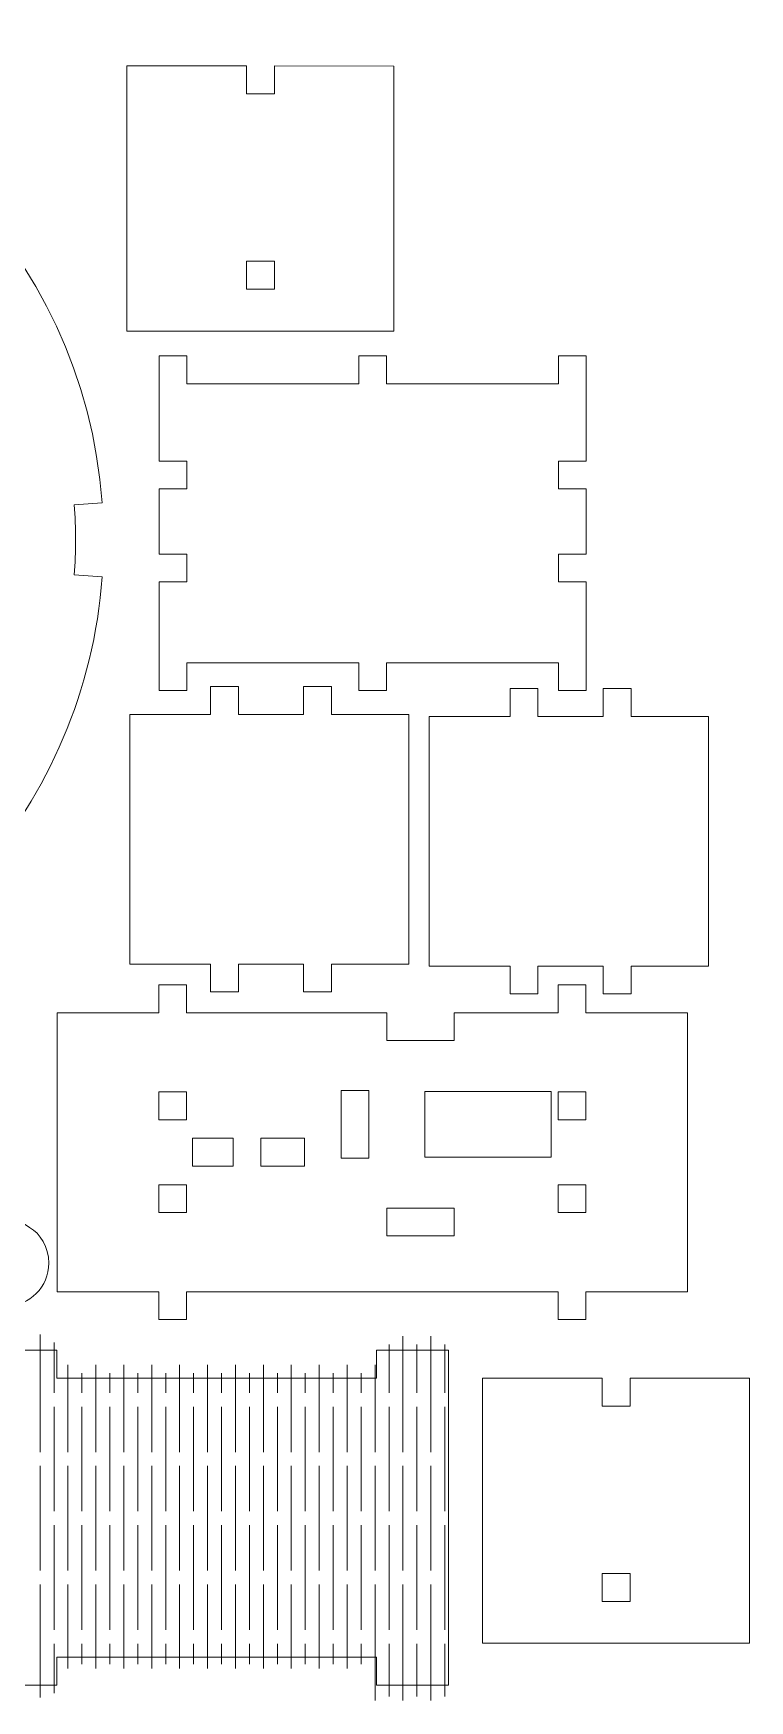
# Model space of a CAD drawing. Header units: centimetres. Extents: x -36.3 to 21.9, y -24.7 to 11.2.
# Drawn here: x 6.5 to 21.89, y -24.66 to 11.2 of the extents above; entities that cross this region are included whole.
import ezdxf

# ---------------------------------------------------------------- set-up
doc = ezdxf.new("R2010")
doc.units = ezdxf.units.CM
doc.header["$MEASUREMENT"] = 0
doc.layers.add('layer 1', color=7, linetype='Continuous')

msp = doc.modelspace()

# ---------------------------------------------------------------- linework, layer by layer
at = {"layer": 'layer 1', "color": 250, "lineweight": 9}
for points, knots in [([(4.84765, -6.49413), (4.84765, -6.49413), (5.29881, -6.88967), (5.29881, -6.88967), (5.29881, -6.88967), (6.8208, -5.15365), (7.80138, -2.93104), (7.97682, -0.48561), (7.97682, -0.48561), (7.97682, -0.48561), (7.37835, -0.44266), (7.37835, -0.44266), (7.37835, -0.44266), (7.39612, -0.19498), (7.40518, 0.05513), (7.40518, 0.30734), (7.40518, 0.30734), (7.40518, 0.55955), (7.39612, 0.80966), (7.37835, 1.05734), (7.37835, 1.05734), (7.37835, 1.05734), (7.97682, 1.10027), (7.97682, 1.10027), (7.97682, 1.10027), (7.5894, 6.5003), (3.27613, 10.81356), (-2.1239, 11.201), (-2.1239, 11.201), (-2.1239, 11.201), (-2.16684, 10.60253), (-2.16684, 10.60253), (-2.16684, 10.60253), (-2.41452, 10.6203), (-2.66463, 10.62936), (-2.91684, 10.62936), (-2.91684, 10.62936), (-3.16905, 10.62936), (-3.41916, 10.6203), (-3.66684, 10.60253), (-3.66684, 10.60253), (-3.66684, 10.60253), (-3.70979, 11.201), (-3.70979, 11.201), (-3.70979, 11.201), (-9.10981, 10.81358), (-13.42309, 6.5003), (-13.81051, 1.10027), (-13.81051, 1.10027), (-13.81051, 1.10027), (-13.21205, 1.05734), (-13.21205, 1.05734), (-13.21205, 1.05734), (-13.22981, 0.80966), (-13.23887, 0.55955), (-13.23887, 0.30734), (-13.23887, 0.30734), (-13.23887, 0.05513), (-13.22981, -0.19498), (-13.21205, -0.44266), (-13.21205, -0.44266), (-13.21205, -0.44266), (-13.81051, -0.48561), (-13.81051, -0.48561), (-13.81051, -0.48561), (-13.63505, -2.93104), (-12.65449, -5.15364), (-11.1325, -6.88967), (-11.1325, -6.88967), (-11.1325, -6.88967), (-10.68134, -6.49411), (-10.68134, -6.49411), (-10.68134, -6.49411), (-10.3513, -6.87057), (-9.99433, -7.22283), (-9.61342, -7.54787), (-9.61342, -7.54787), (-9.61342, -7.54787), (-10.00289, -8.00429), (-10.00289, -8.00429), (-10.00289, -8.00429), (-10.75106, -7.98759), (-11.25769, -8.30559), (-11.47985, -8.74571), (-11.47985, -8.74571), (-11.65948, -9.10152), (-11.79497, -9.71855), (-11.36783, -10.27817), (-11.36783, -10.27817), (-11.188, -10.47089), (-10.95863, -10.48698), (-10.82602, -10.42124), (-10.82602, -10.42124), (-10.71526, -10.36632), (-10.50659, -10.20395), (-10.61381, -9.97256), (-10.61381, -9.97256), (-10.76114, -9.70887), (-10.801, -9.51248), (-10.70306, -9.40244), (-10.70306, -9.40244), (-10.61672, -9.3054), (-10.40735, -9.20801), (-10.10185, -9.32565), (-10.10185, -9.32565), (-9.15419, -9.68651), (-9.37927, -10.95806), (-9.58633, -11.66705), (-9.58633, -11.66705), (-9.89857, -12.7361), (-10.98227, -13.64643), (-12.25262, -14.4851), (-12.25262, -14.4851), (-12.4756, -14.60394), (-12.66568, -14.90487), (-12.66568, -15.25017), (-12.66568, -15.25017), (-12.66568, -15.75869), (-12.25345, -16.17092), (-11.74493, -16.17092), (-11.74493, -16.17092), (-11.29957, -16.17092), (-10.92805, -15.85472), (-10.84265, -15.43457), (-10.84265, -15.43457), (-10.81412, -15.84596), (-10.46788, -16.17092), (-10.04497, -16.17092), (-10.04497, -16.17092), (-9.60338, -16.17092), (-9.24539, -15.8166), (-9.24539, -15.37953), (-9.24539, -15.37953), (-9.24539, -15.8166), (-8.89108, -16.17092), (-8.45401, -16.17092), (-8.45401, -16.17092), (-8.01694, -16.17092), (-7.66262, -15.8166), (-7.66262, -15.37953), (-7.66262, -15.37953), (-7.66262, -15.8166), (-7.30832, -16.17092), (-6.87125, -16.17092), (-6.87125, -16.17092), (-6.44925, -16.17092), (-6.10437, -15.84062), (-6.08111, -15.42444), (-6.08111, -15.42444), (-6.05784, -15.8406), (-5.71298, -16.17092), (-5.29098, -16.17092), (-5.29098, -16.17092), (-4.85391, -16.17092), (-4.4996, -15.8166), (-4.4996, -15.37953), (-4.4996, -15.37953), (-4.4996, -15.8166), (-4.14528, -16.17092), (-3.70823, -16.17092), (-3.70823, -16.17092), (-3.27116, -16.17092), (-2.91684, -15.8166), (-2.91684, -15.37953), (-2.91684, -15.37953), (-2.91684, -15.8166), (-2.56253, -16.17092), (-2.12546, -16.17092), (-2.12546, -16.17092), (-1.6884, -16.17092), (-1.33409, -15.8166), (-1.33409, -15.37953), (-1.33409, -15.37953), (-1.33409, -15.8166), (-0.97977, -16.17092), (-0.5427, -16.17092), (-0.5427, -16.17092), (-0.12071, -16.17092), (0.22416, -15.8406), (0.24742, -15.42444), (0.24742, -15.42444), (0.27069, -15.84062), (0.61557, -16.17092), (1.03756, -16.17092), (1.03756, -16.17092), (1.47463, -16.17092), (1.82893, -15.8166), (1.82893, -15.37953), (1.82893, -15.37953), (1.82893, -15.8166), (2.18325, -16.17092), (2.62032, -16.17092), (2.62032, -16.17092), (3.05739, -16.17092), (3.4117, -15.8166), (3.4117, -15.37953), (3.4117, -15.37953), (3.4117, -15.8166), (3.76969, -16.17092), (4.21128, -16.17092), (4.21128, -16.17092), (4.63419, -16.17092), (4.98043, -15.84596), (5.00896, -15.43457), (5.00896, -15.43457), (5.09436, -15.85472), (5.46588, -16.17092), (5.91124, -16.17092), (5.91124, -16.17092), (6.41976, -16.17092), (6.83199, -15.75869), (6.83199, -15.25017), (6.83199, -15.25017), (6.83199, -14.90487), (6.64191, -14.60394), (6.41893, -14.4851), (6.41893, -14.4851), (5.14858, -13.64643), (4.06488, -12.7361), (3.75264, -11.66705), (3.75264, -11.66705), (3.54558, -10.95806), (3.3205, -9.68651), (4.26816, -9.32565), (4.26816, -9.32565), (4.57366, -9.20801), (4.78303, -9.3054), (4.86937, -9.40244), (4.86937, -9.40244), (4.96731, -9.51248), (4.92745, -9.70887), (4.78012, -9.97256), (4.78012, -9.97256), (4.6729, -10.20395), (4.88157, -10.36632), (4.99233, -10.42124), (4.99233, -10.42124), (5.12494, -10.48698), (5.35431, -10.47089), (5.53414, -10.27817), (5.53414, -10.27817), (5.96128, -9.71855), (5.82579, -9.10152), (5.64616, -8.74571), (5.64616, -8.74571), (5.424, -8.30559), (4.91737, -7.98759), (4.1692, -8.00429), (4.1692, -8.00429), (4.1692, -8.00429), (3.77973, -7.54787), (3.77973, -7.54787), (3.77973, -7.54787), (4.16062, -7.22285), (4.51761, -6.87057), (4.84765, -6.49413)], [0, 0, 0, 0, 0.01538462, 0.01538462, 0.01538462, 0.01538462, 0.03076923, 0.03076923, 0.03076923, 0.03076923, 0.04615385, 0.04615385, 0.04615385, 0.04615385, 0.06153846, 0.06153846, 0.06153846, 0.06153846, 0.07692308, 0.07692308, 0.07692308, 0.07692308, 0.09230769, 0.09230769, 0.09230769, 0.09230769, 0.10769231, 0.10769231, 0.10769231, 0.10769231, 0.12307692, 0.12307692, 0.12307692, 0.12307692, 0.13846154, 0.13846154, 0.13846154, 0.13846154, 0.15384615, 0.15384615, 0.15384615, 0.15384615, 0.16923077, 0.16923077, 0.16923077, 0.16923077, 0.18461538, 0.18461538, 0.18461538, 0.18461538, 0.2, 0.2, 0.2, 0.2, 0.21538462, 0.21538462, 0.21538462, 0.21538462, 0.23076923, 0.23076923, 0.23076923, 0.23076923, 0.24615385, 0.24615385, 0.24615385, 0.24615385, 0.26153846, 0.26153846, 0.26153846, 0.26153846, 0.27692308, 0.27692308, 0.27692308, 0.27692308, 0.29230769, 0.29230769, 0.29230769, 0.29230769, 0.30769231, 0.30769231, 0.30769231, 0.30769231, 0.32307692, 0.32307692, 0.32307692, 0.32307692, 0.33846154, 0.33846154, 0.33846154, 0.33846154, 0.35384615, 0.35384615, 0.35384615, 0.35384615, 0.36923077, 0.36923077, 0.36923077, 0.36923077, 0.38461538, 0.38461538, 0.38461538, 0.38461538, 0.4, 0.4, 0.4, 0.4, 0.41538462, 0.41538462, 0.41538462, 0.41538462, 0.43076923, 0.43076923, 0.43076923, 0.43076923, 0.44615385, 0.44615385, 0.44615385, 0.44615385, 0.46153846, 0.46153846, 0.46153846, 0.46153846, 0.47692308, 0.47692308, 0.47692308, 0.47692308, 0.49230769, 0.49230769, 0.49230769, 0.49230769, 0.50769231, 0.50769231, 0.50769231, 0.50769231, 0.52307692, 0.52307692, 0.52307692, 0.52307692, 0.53846154, 0.53846154, 0.53846154, 0.53846154, 0.55384615, 0.55384615, 0.55384615, 0.55384615, 0.56923077, 0.56923077, 0.56923077, 0.56923077, 0.58461538, 0.58461538, 0.58461538, 0.58461538, 0.6, 0.6, 0.6, 0.6, 0.61538462, 0.61538462, 0.61538462, 0.61538462, 0.63076923, 0.63076923, 0.63076923, 0.63076923, 0.64615385, 0.64615385, 0.64615385, 0.64615385, 0.66153846, 0.66153846, 0.66153846, 0.66153846, 0.67692308, 0.67692308, 0.67692308, 0.67692308, 0.69230769, 0.69230769, 0.69230769, 0.69230769, 0.70769231, 0.70769231, 0.70769231, 0.70769231, 0.72307692, 0.72307692, 0.72307692, 0.72307692, 0.73846154, 0.73846154, 0.73846154, 0.73846154, 0.75384615, 0.75384615, 0.75384615, 0.75384615, 0.76923077, 0.76923077, 0.76923077, 0.76923077, 0.78461538, 0.78461538, 0.78461538, 0.78461538, 0.8, 0.8, 0.8, 0.8, 0.81538462, 0.81538462, 0.81538462, 0.81538462, 0.83076923, 0.83076923, 0.83076923, 0.83076923, 0.84615385, 0.84615385, 0.84615385, 0.84615385, 0.86153846, 0.86153846, 0.86153846, 0.86153846, 0.87692308, 0.87692308, 0.87692308, 0.87692308, 0.89230769, 0.89230769, 0.89230769, 0.89230769, 0.90769231, 0.90769231, 0.90769231, 0.90769231, 0.92307692, 0.92307692, 0.92307692, 0.92307692, 0.93846154, 0.93846154, 0.93846154, 0.93846154, 0.95384615, 0.95384615, 0.95384615, 0.95384615, 0.96923077, 0.96923077, 0.96923077, 0.96923077, 1, 1, 1, 1]), ([(11.67883, 10.49871), (11.67883, 10.49871), (14.24824, 10.49868), (14.24824, 10.49868), (14.24824, 10.49868), (14.24824, 10.49868), (14.24827, 4.7988), (14.24827, 4.7988), (14.24827, 4.7988), (14.24827, 4.7988), (8.50942, 4.79883), (8.50942, 4.79883), (8.50942, 4.79883), (8.50942, 4.79883), (8.50941, 10.49874), (8.50941, 10.49874), (8.50941, 10.49874), (8.50941, 10.49874), (11.07883, 10.49871), (11.07883, 10.49871), (11.07883, 10.49871), (11.07883, 10.49871), (11.07885, 9.89871), (11.07885, 9.89871), (11.07885, 9.89871), (11.07885, 9.89871), (11.67885, 9.89873), (11.67885, 9.89873), (11.67885, 9.89873), (11.67885, 9.89873), (11.67883, 10.49871), (11.67883, 10.49871)], [0, 0, 0, 0, 0.11111111, 0.11111111, 0.11111111, 0.11111111, 0.22222222, 0.22222222, 0.22222222, 0.22222222, 0.33333333, 0.33333333, 0.33333333, 0.33333333, 0.44444444, 0.44444444, 0.44444444, 0.44444444, 0.55555556, 0.55555556, 0.55555556, 0.55555556, 0.66666667, 0.66666667, 0.66666667, 0.66666667, 0.77777778, 0.77777778, 0.77777778, 0.77777778, 1, 1, 1, 1]), ([(11.67885, 5.69882), (11.67885, 5.69882), (11.67883, 6.29882), (11.67883, 6.29882), (11.67883, 6.29882), (11.67883, 6.29882), (11.07883, 6.2988), (11.07883, 6.2988), (11.07883, 6.2988), (11.07883, 6.2988), (11.07885, 5.6988), (11.07885, 5.6988), (11.07885, 5.6988), (11.07885, 5.6988), (11.67885, 5.69882), (11.67885, 5.69882)], [0, 0, 0, 0, 0.2, 0.2, 0.2, 0.2, 0.4, 0.4, 0.4, 0.4, 0.6, 0.6, 0.6, 0.6, 1, 1, 1, 1]), ([(18.38296, 2.00231), (18.38296, 2.00231), (18.38296, 3.66375), (18.38296, 3.66375), (18.38296, 3.66375), (18.38296, 3.66375), (18.38296, 4.26375), (18.38296, 4.26375), (18.38296, 4.26375), (18.38296, 4.26375), (17.78296, 4.26375), (17.78296, 4.26375), (17.78296, 4.26375), (17.78296, 4.26375), (17.78296, 3.66375), (17.78296, 3.66375), (17.78296, 3.66375), (17.78296, 3.66375), (14.09185, 3.66375), (14.09185, 3.66375), (14.09185, 3.66375), (14.09185, 3.66375), (14.09185, 4.26375), (14.09185, 4.26375), (14.09185, 4.26375), (14.09185, 4.26375), (13.49185, 4.26375), (13.49185, 4.26375), (13.49185, 4.26375), (13.49185, 4.26375), (13.49185, 3.66375), (13.49185, 3.66375), (13.49185, 3.66375), (13.49185, 3.66375), (9.80074, 3.66375), (9.80074, 3.66375), (9.80074, 3.66375), (9.80074, 3.66375), (9.80074, 4.26375), (9.80074, 4.26375), (9.80074, 4.26375), (9.80074, 4.26375), (9.20074, 4.26375), (9.20074, 4.26375), (9.20074, 4.26375), (9.20074, 4.26375), (9.20074, 3.66375), (9.20074, 3.66375), (9.20074, 3.66375), (9.20074, 3.66375), (9.20074, 2.00231), (9.20074, 2.00231), (9.20074, 2.00231), (9.20074, 2.00231), (9.80074, 2.00231), (9.80074, 2.00231), (9.80074, 2.00231), (9.80074, 2.00231), (9.80074, 1.40231), (9.80074, 1.40231), (9.80074, 1.40231), (9.80074, 1.40231), (9.20074, 1.40231), (9.20074, 1.40231), (9.20074, 1.40231), (9.20074, 1.40231), (9.20074, 0.0023), (9.20074, 0.0023), (9.20074, 0.0023), (9.20074, 0.0023), (9.80074, 0.0023), (9.80074, 0.0023), (9.80074, 0.0023), (9.80074, 0.0023), (9.80074, -0.5977), (9.80074, -0.5977), (9.80074, -0.5977), (9.80074, -0.5977), (9.20074, -0.5977), (9.20074, -0.5977), (9.20074, -0.5977), (9.20074, -0.5977), (9.20074, -2.33625), (9.20074, -2.33625), (9.20074, -2.33625), (9.20074, -2.33625), (9.20074, -2.93625), (9.20074, -2.93625), (9.20074, -2.93625), (9.20074, -2.93625), (9.80074, -2.93625), (9.80074, -2.93625), (9.80074, -2.93625), (9.80074, -2.93625), (9.80074, -2.33625), (9.80074, -2.33625), (9.80074, -2.33625), (9.80074, -2.33625), (13.49185, -2.33625), (13.49185, -2.33625), (13.49185, -2.33625), (13.49185, -2.33625), (13.49185, -2.93625), (13.49185, -2.93625), (13.49185, -2.93625), (13.49185, -2.93625), (14.09185, -2.93625), (14.09185, -2.93625), (14.09185, -2.93625), (14.09185, -2.93625), (14.09185, -2.33625), (14.09185, -2.33625), (14.09185, -2.33625), (14.09185, -2.33625), (17.78296, -2.33625), (17.78296, -2.33625), (17.78296, -2.33625), (17.78296, -2.33625), (17.78296, -2.93625), (17.78296, -2.93625), (17.78296, -2.93625), (17.78296, -2.93625), (18.38296, -2.93625), (18.38296, -2.93625), (18.38296, -2.93625), (18.38296, -2.93625), (18.38296, -2.33625), (18.38296, -2.33625), (18.38296, -2.33625), (18.38296, -2.33625), (18.38296, -0.5977), (18.38296, -0.5977), (18.38296, -0.5977), (18.38296, -0.5977), (17.78296, -0.5977), (17.78296, -0.5977), (17.78296, -0.5977), (17.78296, -0.5977), (17.78296, 0.0023), (17.78296, 0.0023), (17.78296, 0.0023), (17.78296, 0.0023), (18.38296, 0.0023), (18.38296, 0.0023), (18.38296, 0.0023), (18.38296, 0.0023), (18.38296, 1.40231), (18.38296, 1.40231), (18.38296, 1.40231), (18.38296, 1.40231), (17.78296, 1.40231), (17.78296, 1.40231), (17.78296, 1.40231), (17.78296, 1.40231), (17.78296, 2.00231), (17.78296, 2.00231), (17.78296, 2.00231), (17.78296, 2.00231), (18.38296, 2.00231), (18.38296, 2.00231)], [0, 0, 0, 0, 0.02439024, 0.02439024, 0.02439024, 0.02439024, 0.04878049, 0.04878049, 0.04878049, 0.04878049, 0.07317073, 0.07317073, 0.07317073, 0.07317073, 0.09756098, 0.09756098, 0.09756098, 0.09756098, 0.12195122, 0.12195122, 0.12195122, 0.12195122, 0.14634146, 0.14634146, 0.14634146, 0.14634146, 0.17073171, 0.17073171, 0.17073171, 0.17073171, 0.19512195, 0.19512195, 0.19512195, 0.19512195, 0.2195122, 0.2195122, 0.2195122, 0.2195122, 0.24390244, 0.24390244, 0.24390244, 0.24390244, 0.26829268, 0.26829268, 0.26829268, 0.26829268, 0.29268293, 0.29268293, 0.29268293, 0.29268293, 0.31707317, 0.31707317, 0.31707317, 0.31707317, 0.34146341, 0.34146341, 0.34146341, 0.34146341, 0.36585366, 0.36585366, 0.36585366, 0.36585366, 0.3902439, 0.3902439, 0.3902439, 0.3902439, 0.41463415, 0.41463415, 0.41463415, 0.41463415, 0.43902439, 0.43902439, 0.43902439, 0.43902439, 0.46341463, 0.46341463, 0.46341463, 0.46341463, 0.48780488, 0.48780488, 0.48780488, 0.48780488, 0.51219512, 0.51219512, 0.51219512, 0.51219512, 0.53658537, 0.53658537, 0.53658537, 0.53658537, 0.56097561, 0.56097561, 0.56097561, 0.56097561, 0.58536585, 0.58536585, 0.58536585, 0.58536585, 0.6097561, 0.6097561, 0.6097561, 0.6097561, 0.63414634, 0.63414634, 0.63414634, 0.63414634, 0.65853659, 0.65853659, 0.65853659, 0.65853659, 0.68292683, 0.68292683, 0.68292683, 0.68292683, 0.70731707, 0.70731707, 0.70731707, 0.70731707, 0.73170732, 0.73170732, 0.73170732, 0.73170732, 0.75609756, 0.75609756, 0.75609756, 0.75609756, 0.7804878, 0.7804878, 0.7804878, 0.7804878, 0.80487805, 0.80487805, 0.80487805, 0.80487805, 0.82926829, 0.82926829, 0.82926829, 0.82926829, 0.85365854, 0.85365854, 0.85365854, 0.85365854, 0.87804878, 0.87804878, 0.87804878, 0.87804878, 0.90243902, 0.90243902, 0.90243902, 0.90243902, 0.92682927, 0.92682927, 0.92682927, 0.92682927, 0.95121951, 0.95121951, 0.95121951, 0.95121951, 1, 1, 1, 1]), ([(14.56935, -8.81565), (14.56935, -8.81565), (12.9079, -8.81565), (12.9079, -8.81565), (12.9079, -8.81565), (12.9079, -8.81565), (12.9079, -9.41565), (12.9079, -9.41565), (12.9079, -9.41565), (12.9079, -9.41565), (12.3079, -9.41565), (12.3079, -9.41565), (12.3079, -9.41565), (12.3079, -9.41565), (12.3079, -8.81565), (12.3079, -8.81565), (12.3079, -8.81565), (12.3079, -8.81565), (10.90789, -8.81565), (10.90789, -8.81565), (10.90789, -8.81565), (10.90789, -8.81565), (10.90789, -9.41565), (10.90789, -9.41565), (10.90789, -9.41565), (10.90789, -9.41565), (10.30789, -9.41565), (10.30789, -9.41565), (10.30789, -9.41565), (10.30789, -9.41565), (10.30789, -8.81565), (10.30789, -8.81565), (10.30789, -8.81565), (10.30789, -8.81565), (8.56935, -8.81565), (8.56935, -8.81565), (8.56935, -8.81565), (8.56935, -8.81565), (8.56935, -3.44587), (8.56935, -3.44587), (8.56935, -3.44587), (8.56935, -3.44587), (10.30789, -3.44587), (10.30789, -3.44587), (10.30789, -3.44587), (10.30789, -3.44587), (10.30789, -2.84587), (10.30789, -2.84587), (10.30789, -2.84587), (10.30789, -2.84587), (10.90789, -2.84587), (10.90789, -2.84587), (10.90789, -2.84587), (10.90789, -2.84587), (10.90789, -3.44587), (10.90789, -3.44587), (10.90789, -3.44587), (10.90789, -3.44587), (12.3079, -3.44587), (12.3079, -3.44587), (12.3079, -3.44587), (12.3079, -3.44587), (12.3079, -2.84587), (12.3079, -2.84587), (12.3079, -2.84587), (12.3079, -2.84587), (12.9079, -2.84587), (12.9079, -2.84587), (12.9079, -2.84587), (12.9079, -2.84587), (12.9079, -3.44587), (12.9079, -3.44587), (12.9079, -3.44587), (12.9079, -3.44587), (14.56935, -3.44587), (14.56935, -3.44587), (14.56935, -3.44587), (14.56935, -3.44587), (14.56935, -8.81565), (14.56935, -8.81565)], [0, 0, 0, 0, 0.04761905, 0.04761905, 0.04761905, 0.04761905, 0.0952381, 0.0952381, 0.0952381, 0.0952381, 0.14285714, 0.14285714, 0.14285714, 0.14285714, 0.19047619, 0.19047619, 0.19047619, 0.19047619, 0.23809524, 0.23809524, 0.23809524, 0.23809524, 0.28571429, 0.28571429, 0.28571429, 0.28571429, 0.33333333, 0.33333333, 0.33333333, 0.33333333, 0.38095238, 0.38095238, 0.38095238, 0.38095238, 0.42857143, 0.42857143, 0.42857143, 0.42857143, 0.47619048, 0.47619048, 0.47619048, 0.47619048, 0.52380952, 0.52380952, 0.52380952, 0.52380952, 0.57142857, 0.57142857, 0.57142857, 0.57142857, 0.61904762, 0.61904762, 0.61904762, 0.61904762, 0.66666667, 0.66666667, 0.66666667, 0.66666667, 0.71428571, 0.71428571, 0.71428571, 0.71428571, 0.76190476, 0.76190476, 0.76190476, 0.76190476, 0.80952381, 0.80952381, 0.80952381, 0.80952381, 0.85714286, 0.85714286, 0.85714286, 0.85714286, 0.9047619, 0.9047619, 0.9047619, 0.9047619, 1, 1, 1, 1]), ([(21.00562, -8.85963), (21.00562, -8.85963), (19.34418, -8.85963), (19.34418, -8.85963), (19.34418, -8.85963), (19.34418, -8.85963), (19.34418, -9.45963), (19.34418, -9.45963), (19.34418, -9.45963), (19.34418, -9.45963), (18.74418, -9.45963), (18.74418, -9.45963), (18.74418, -9.45963), (18.74418, -9.45963), (18.74418, -8.85963), (18.74418, -8.85963), (18.74418, -8.85963), (18.74418, -8.85963), (17.34417, -8.85963), (17.34417, -8.85963), (17.34417, -8.85963), (17.34417, -8.85963), (17.34417, -9.45963), (17.34417, -9.45963), (17.34417, -9.45963), (17.34417, -9.45963), (16.74417, -9.45963), (16.74417, -9.45963), (16.74417, -9.45963), (16.74417, -9.45963), (16.74417, -8.85963), (16.74417, -8.85963), (16.74417, -8.85963), (16.74417, -8.85963), (15.00562, -8.85963), (15.00562, -8.85963), (15.00562, -8.85963), (15.00562, -8.85963), (15.00562, -3.48985), (15.00562, -3.48985), (15.00562, -3.48985), (15.00562, -3.48985), (16.74417, -3.48985), (16.74417, -3.48985), (16.74417, -3.48985), (16.74417, -3.48985), (16.74417, -2.88985), (16.74417, -2.88985), (16.74417, -2.88985), (16.74417, -2.88985), (17.34417, -2.88985), (17.34417, -2.88985), (17.34417, -2.88985), (17.34417, -2.88985), (17.34417, -3.48985), (17.34417, -3.48985), (17.34417, -3.48985), (17.34417, -3.48985), (18.74418, -3.48985), (18.74418, -3.48985), (18.74418, -3.48985), (18.74418, -3.48985), (18.74418, -2.88985), (18.74418, -2.88985), (18.74418, -2.88985), (18.74418, -2.88985), (19.34418, -2.88985), (19.34418, -2.88985), (19.34418, -2.88985), (19.34418, -2.88985), (19.34418, -3.48985), (19.34418, -3.48985), (19.34418, -3.48985), (19.34418, -3.48985), (21.00562, -3.48985), (21.00562, -3.48985), (21.00562, -3.48985), (21.00562, -3.48985), (21.00562, -8.85963), (21.00562, -8.85963)], [0, 0, 0, 0, 0.04761905, 0.04761905, 0.04761905, 0.04761905, 0.0952381, 0.0952381, 0.0952381, 0.0952381, 0.14285714, 0.14285714, 0.14285714, 0.14285714, 0.19047619, 0.19047619, 0.19047619, 0.19047619, 0.23809524, 0.23809524, 0.23809524, 0.23809524, 0.28571429, 0.28571429, 0.28571429, 0.28571429, 0.33333333, 0.33333333, 0.33333333, 0.33333333, 0.38095238, 0.38095238, 0.38095238, 0.38095238, 0.42857143, 0.42857143, 0.42857143, 0.42857143, 0.47619048, 0.47619048, 0.47619048, 0.47619048, 0.52380952, 0.52380952, 0.52380952, 0.52380952, 0.57142857, 0.57142857, 0.57142857, 0.57142857, 0.61904762, 0.61904762, 0.61904762, 0.61904762, 0.66666667, 0.66666667, 0.66666667, 0.66666667, 0.71428571, 0.71428571, 0.71428571, 0.71428571, 0.76190476, 0.76190476, 0.76190476, 0.76190476, 0.80952381, 0.80952381, 0.80952381, 0.80952381, 0.85714286, 0.85714286, 0.85714286, 0.85714286, 0.9047619, 0.9047619, 0.9047619, 0.9047619, 1, 1, 1, 1]), ([(17.7744, -9.86324), (17.7744, -9.86324), (17.7744, -9.26324), (17.7744, -9.26324), (17.7744, -9.26324), (17.7744, -9.26324), (18.3744, -9.26324), (18.3744, -9.26324), (18.3744, -9.26324), (18.3744, -9.26324), (18.3744, -9.86324), (18.3744, -9.86324), (18.3744, -9.86324), (18.3744, -9.86324), (20.55399, -9.86324), (20.55399, -9.86324), (20.55399, -9.86324), (20.55399, -9.86324), (20.55399, -15.86324), (20.55399, -15.86324), (20.55399, -15.86324), (20.55399, -15.86324), (18.3744, -15.86324), (18.3744, -15.86324), (18.3744, -15.86324), (18.3744, -15.86324), (18.3744, -16.46324), (18.3744, -16.46324), (18.3744, -16.46324), (18.3744, -16.46324), (17.7744, -16.46324), (17.7744, -16.46324), (17.7744, -16.46324), (17.7744, -16.46324), (17.7744, -15.86324), (17.7744, -15.86324), (17.7744, -15.86324), (17.7744, -15.86324), (9.79218, -15.86324), (9.79218, -15.86324), (9.79218, -15.86324), (9.79218, -15.86324), (9.79218, -16.46324), (9.79218, -16.46324), (9.79218, -16.46324), (9.79218, -16.46324), (9.19218, -16.46324), (9.19218, -16.46324), (9.19218, -16.46324), (9.19218, -16.46324), (9.19218, -15.86324), (9.19218, -15.86324), (9.19218, -15.86324), (9.19218, -15.86324), (7.01257, -15.86324), (7.01257, -15.86324), (7.01257, -15.86324), (7.01257, -15.86324), (7.01257, -9.86324), (7.01257, -9.86324), (7.01257, -9.86324), (7.01257, -9.86324), (9.19218, -9.86324), (9.19218, -9.86324), (9.19218, -9.86324), (9.19218, -9.86324), (9.19218, -9.26324), (9.19218, -9.26324), (9.19218, -9.26324), (9.19218, -9.26324), (9.79218, -9.26324), (9.79218, -9.26324), (9.79218, -9.26324), (9.79218, -9.26324), (9.79218, -9.86324), (9.79218, -9.86324), (9.79218, -9.86324), (9.79218, -9.86324), (14.09343, -9.86324), (14.09343, -9.86324), (14.09343, -9.86324), (14.09343, -9.86324), (14.09343, -10.46324), (14.09343, -10.46324), (14.09343, -10.46324), (14.09343, -10.46324), (15.54447, -10.46324), (15.54447, -10.46324), (15.54447, -10.46324), (15.54447, -10.46324), (15.54447, -9.86324), (15.54447, -9.86324), (15.54447, -9.86324), (17.47258, -9.86324), (15.79575, -9.86324), (17.7744, -9.86324)], [0, 0, 0, 0, 0.04, 0.04, 0.04, 0.04, 0.08, 0.08, 0.08, 0.08, 0.12, 0.12, 0.12, 0.12, 0.16, 0.16, 0.16, 0.16, 0.2, 0.2, 0.2, 0.2, 0.24, 0.24, 0.24, 0.24, 0.28, 0.28, 0.28, 0.28, 0.32, 0.32, 0.32, 0.32, 0.36, 0.36, 0.36, 0.36, 0.4, 0.4, 0.4, 0.4, 0.44, 0.44, 0.44, 0.44, 0.48, 0.48, 0.48, 0.48, 0.52, 0.52, 0.52, 0.52, 0.56, 0.56, 0.56, 0.56, 0.6, 0.6, 0.6, 0.6, 0.64, 0.64, 0.64, 0.64, 0.68, 0.68, 0.68, 0.68, 0.72, 0.72, 0.72, 0.72, 0.76, 0.76, 0.76, 0.76, 0.8, 0.8, 0.8, 0.8, 0.84, 0.84, 0.84, 0.84, 0.88, 0.88, 0.88, 0.88, 0.92, 0.92, 0.92, 0.92, 1, 1, 1, 1]), ([(9.19218, -11.56323), (9.19218, -11.56323), (9.79218, -11.56323), (9.79218, -11.56323), (9.79218, -11.56323), (9.79218, -11.56323), (9.79218, -12.16323), (9.79218, -12.16323), (9.79218, -12.16323), (9.79218, -12.16323), (9.19218, -12.16323), (9.19218, -12.16323), (9.19218, -12.16323), (9.19218, -12.16323), (9.19218, -11.56323), (9.19218, -11.56323)], [0, 0, 0, 0, 0.2, 0.2, 0.2, 0.2, 0.4, 0.4, 0.4, 0.4, 0.6, 0.6, 0.6, 0.6, 1, 1, 1, 1]), ([(13.11085, -11.53772), (13.11085, -11.53772), (13.71085, -11.53772), (13.71085, -11.53772), (13.71085, -11.53772), (13.71085, -11.53772), (13.71085, -12.98876), (13.71085, -12.98876), (13.71085, -12.98876), (13.71085, -12.98876), (13.11085, -12.98876), (13.11085, -12.98876), (13.11085, -12.98876), (13.11085, -12.98876), (13.11085, -11.53772), (13.11085, -11.53772)], [0, 0, 0, 0, 0.2, 0.2, 0.2, 0.2, 0.4, 0.4, 0.4, 0.4, 0.6, 0.6, 0.6, 0.6, 1, 1, 1, 1]), ([(14.91268, -11.5568), (14.91268, -11.5568), (17.62731, -11.5568), (17.62731, -11.5568), (17.62731, -11.5568), (17.62731, -11.5568), (17.62731, -12.96968), (17.62731, -12.96968), (17.62731, -12.96968), (17.62731, -12.96968), (14.91268, -12.96968), (14.91268, -12.96968), (14.91268, -12.96968), (14.91268, -12.96968), (14.91268, -11.5568), (14.91268, -11.5568)], [0, 0, 0, 0, 0.2, 0.2, 0.2, 0.2, 0.4, 0.4, 0.4, 0.4, 0.6, 0.6, 0.6, 0.6, 1, 1, 1, 1]), ([(17.7744, -11.56323), (17.7744, -11.56323), (18.3744, -11.56323), (18.3744, -11.56323), (18.3744, -11.56323), (18.3744, -11.56323), (18.3744, -12.16323), (18.3744, -12.16323), (18.3744, -12.16323), (18.3744, -12.16323), (17.7744, -12.16323), (17.7744, -12.16323), (17.7744, -12.16323), (17.7744, -12.16323), (17.7744, -11.56323), (17.7744, -11.56323)], [0, 0, 0, 0, 0.2, 0.2, 0.2, 0.2, 0.4, 0.4, 0.4, 0.4, 0.6, 0.6, 0.6, 0.6, 1, 1, 1, 1]), ([(9.92224, -12.56322), (9.92224, -12.56322), (10.79655, -12.56322), (10.79655, -12.56322), (10.79655, -12.56322), (10.79655, -12.56322), (10.79655, -13.16322), (10.79655, -13.16322), (10.79655, -13.16322), (10.79655, -13.16322), (9.92224, -13.16322), (9.92224, -13.16322), (9.92224, -13.16322), (9.92224, -13.16322), (9.92224, -12.56322), (9.92224, -12.56322)], [0, 0, 0, 0, 0.2, 0.2, 0.2, 0.2, 0.4, 0.4, 0.4, 0.4, 0.6, 0.6, 0.6, 0.6, 1, 1, 1, 1]), ([(11.38761, -12.56324), (11.38761, -12.56324), (12.32866, -12.56324), (12.32866, -12.56324), (12.32866, -12.56324), (12.32866, -12.56324), (12.32866, -13.16324), (12.32866, -13.16324), (12.32866, -13.16324), (12.32866, -13.16324), (11.38761, -13.16324), (11.38761, -13.16324), (11.38761, -13.16324), (11.38761, -13.16324), (11.38761, -12.56324), (11.38761, -12.56324)], [0, 0, 0, 0, 0.2, 0.2, 0.2, 0.2, 0.4, 0.4, 0.4, 0.4, 0.6, 0.6, 0.6, 0.6, 1, 1, 1, 1]), ([(9.19218, -13.56324), (9.19218, -13.56324), (9.79218, -13.56324), (9.79218, -13.56324), (9.79218, -13.56324), (9.79218, -13.56324), (9.79218, -14.16324), (9.79218, -14.16324), (9.79218, -14.16324), (9.79218, -14.16324), (9.19218, -14.16324), (9.19218, -14.16324), (9.19218, -14.16324), (9.19218, -14.16324), (9.19218, -13.56324), (9.19218, -13.56324)], [0, 0, 0, 0, 0.2, 0.2, 0.2, 0.2, 0.4, 0.4, 0.4, 0.4, 0.6, 0.6, 0.6, 0.6, 1, 1, 1, 1]), ([(17.7744, -13.56324), (17.7744, -13.56324), (18.3744, -13.56324), (18.3744, -13.56324), (18.3744, -13.56324), (18.3744, -13.56324), (18.3744, -14.16324), (18.3744, -14.16324), (18.3744, -14.16324), (18.3744, -14.16324), (17.7744, -14.16324), (17.7744, -14.16324), (17.7744, -14.16324), (17.7744, -14.16324), (17.7744, -13.56324), (17.7744, -13.56324)], [0, 0, 0, 0, 0.2, 0.2, 0.2, 0.2, 0.4, 0.4, 0.4, 0.4, 0.6, 0.6, 0.6, 0.6, 1, 1, 1, 1]), ([(15.54447, -14.06324), (15.54447, -14.06324), (15.54447, -14.66324), (15.54447, -14.66324), (15.54447, -14.66324), (15.54447, -14.66324), (14.09343, -14.66324), (14.09343, -14.66324), (14.09343, -14.66324), (14.09343, -14.66324), (14.09343, -14.06324), (14.09343, -14.06324), (14.09343, -14.06324), (14.09343, -14.06324), (15.54447, -14.06324), (15.54447, -14.06324)], [0, 0, 0, 0, 0.2, 0.2, 0.2, 0.2, 0.4, 0.4, 0.4, 0.4, 0.6, 0.6, 0.6, 0.6, 1, 1, 1, 1]), ([(-34.7876, -23.72247), (-34.7876, -23.72247), (-34.7876, -24.32247), (-34.7876, -24.32247), (-34.7876, -24.32247), (-34.7876, -24.32247), (-36.3326, -24.32247), (-36.3326, -24.32247), (-36.3326, -24.32247), (-36.3326, -24.32247), (-36.3326, -23.72247), (-36.3326, -23.72247), (-36.3326, -23.72247), (-36.3326, -23.72247), (-36.3326, -17.72247), (-36.3326, -17.72247), (-36.3326, -17.72247), (-36.3326, -17.72247), (-36.3326, -17.12247), (-36.3326, -17.12247), (-36.3326, -17.12247), (-36.3326, -17.12247), (-34.7876, -17.12247), (-34.7876, -17.12247), (-34.7876, -17.12247), (-34.7876, -17.12247), (-34.7876, -17.72247), (-34.7876, -17.72247), (-34.7876, -17.72247), (-34.7876, -17.72247), (-27.91715, -17.72247), (-27.91715, -17.72247), (-27.91715, -17.72247), (-27.91715, -17.72247), (-27.91715, -17.12247), (-27.91715, -17.12247), (-27.91715, -17.12247), (-27.91715, -17.12247), (-26.3729, -17.12247), (-26.3729, -17.12247), (-26.3729, -17.12247), (-26.3729, -17.12247), (-26.3729, -17.72247), (-26.3729, -17.72247), (-26.3729, -17.72247), (-26.3729, -17.72247), (-11.22912, -17.72247), (-11.22912, -17.72247), (-11.22912, -17.72247), (-11.22912, -17.72247), (-11.22912, -17.12247), (-11.22912, -17.12247), (-11.22912, -17.12247), (-11.22912, -17.12247), (-9.68487, -17.12247), (-9.68487, -17.12247), (-9.68487, -17.12247), (-9.68487, -17.12247), (-9.68487, -17.72247), (-9.68487, -17.72247), (-9.68487, -17.72247), (-9.68487, -17.72247), (5.4589, -17.72247), (5.4589, -17.72247), (5.4589, -17.72247), (5.4589, -17.72247), (5.4589, -17.12247), (5.4589, -17.12247), (5.4589, -17.12247), (5.4589, -17.12247), (7.00315, -17.12247), (7.00315, -17.12247), (7.00315, -17.12247), (7.00315, -17.12247), (7.00315, -17.72247), (7.00315, -17.72247), (7.00315, -17.72247), (7.00315, -17.72247), (13.8736, -17.72247), (13.8736, -17.72247), (13.8736, -17.72247), (13.8736, -17.72247), (13.8736, -17.12247), (13.8736, -17.12247), (13.8736, -17.12247), (13.8736, -17.12247), (15.4186, -17.12247), (15.4186, -17.12247), (15.4186, -17.12247), (15.4186, -17.12247), (15.4186, -17.72247), (15.4186, -17.72247), (15.4186, -17.72247), (15.4186, -17.72247), (15.4186, -23.72247), (15.4186, -23.72247), (15.4186, -23.72247), (15.4186, -23.72247), (15.4186, -24.32247), (15.4186, -24.32247), (15.4186, -24.32247), (15.4186, -24.32247), (13.8736, -24.32247), (13.8736, -24.32247), (13.8736, -24.32247), (13.8736, -24.32247), (13.8736, -23.72247), (13.8736, -23.72247), (13.8736, -23.72247), (13.8736, -23.72247), (7.00315, -23.72247), (7.00315, -23.72247), (7.00315, -23.72247), (7.00315, -23.72247), (7.00315, -24.32247), (7.00315, -24.32247), (7.00315, -24.32247), (7.00315, -24.32247), (5.4589, -24.32247), (5.4589, -24.32247), (5.4589, -24.32247), (5.4589, -24.32247), (5.4589, -23.72247), (5.4589, -23.72247), (5.4589, -23.72247), (5.4589, -23.72247), (-9.68487, -23.72247), (-9.68487, -23.72247), (-9.68487, -23.72247), (-9.68487, -23.72247), (-9.68487, -24.32247), (-9.68487, -24.32247), (-9.68487, -24.32247), (-9.68487, -24.32247), (-11.22912, -24.32247), (-11.22912, -24.32247), (-11.22912, -24.32247), (-11.22912, -24.32247), (-11.22912, -23.72247), (-11.22912, -23.72247), (-11.22912, -23.72247), (-11.22912, -23.72247), (-26.3729, -23.72247), (-26.3729, -23.72247), (-26.3729, -23.72247), (-26.3729, -23.72247), (-26.3729, -24.32247), (-26.3729, -24.32247), (-26.3729, -24.32247), (-26.3729, -24.32247), (-27.91715, -24.32247), (-27.91715, -24.32247), (-27.91715, -24.32247), (-27.91715, -24.32247), (-27.91715, -23.72247), (-27.91715, -23.72247), (-27.91715, -23.72247), (-27.91715, -23.72247), (-34.7876, -23.72247), (-34.7876, -23.72247)], [0, 0, 0, 0, 0.02439024, 0.02439024, 0.02439024, 0.02439024, 0.04878049, 0.04878049, 0.04878049, 0.04878049, 0.07317073, 0.07317073, 0.07317073, 0.07317073, 0.09756098, 0.09756098, 0.09756098, 0.09756098, 0.12195122, 0.12195122, 0.12195122, 0.12195122, 0.14634146, 0.14634146, 0.14634146, 0.14634146, 0.17073171, 0.17073171, 0.17073171, 0.17073171, 0.19512195, 0.19512195, 0.19512195, 0.19512195, 0.2195122, 0.2195122, 0.2195122, 0.2195122, 0.24390244, 0.24390244, 0.24390244, 0.24390244, 0.26829268, 0.26829268, 0.26829268, 0.26829268, 0.29268293, 0.29268293, 0.29268293, 0.29268293, 0.31707317, 0.31707317, 0.31707317, 0.31707317, 0.34146341, 0.34146341, 0.34146341, 0.34146341, 0.36585366, 0.36585366, 0.36585366, 0.36585366, 0.3902439, 0.3902439, 0.3902439, 0.3902439, 0.41463415, 0.41463415, 0.41463415, 0.41463415, 0.43902439, 0.43902439, 0.43902439, 0.43902439, 0.46341463, 0.46341463, 0.46341463, 0.46341463, 0.48780488, 0.48780488, 0.48780488, 0.48780488, 0.51219512, 0.51219512, 0.51219512, 0.51219512, 0.53658537, 0.53658537, 0.53658537, 0.53658537, 0.56097561, 0.56097561, 0.56097561, 0.56097561, 0.58536585, 0.58536585, 0.58536585, 0.58536585, 0.6097561, 0.6097561, 0.6097561, 0.6097561, 0.63414634, 0.63414634, 0.63414634, 0.63414634, 0.65853659, 0.65853659, 0.65853659, 0.65853659, 0.68292683, 0.68292683, 0.68292683, 0.68292683, 0.70731707, 0.70731707, 0.70731707, 0.70731707, 0.73170732, 0.73170732, 0.73170732, 0.73170732, 0.75609756, 0.75609756, 0.75609756, 0.75609756, 0.7804878, 0.7804878, 0.7804878, 0.7804878, 0.80487805, 0.80487805, 0.80487805, 0.80487805, 0.82926829, 0.82926829, 0.82926829, 0.82926829, 0.85365854, 0.85365854, 0.85365854, 0.85365854, 0.87804878, 0.87804878, 0.87804878, 0.87804878, 0.90243902, 0.90243902, 0.90243902, 0.90243902, 0.92682927, 0.92682927, 0.92682927, 0.92682927, 0.95121951, 0.95121951, 0.95121951, 0.95121951, 1, 1, 1, 1]), ([(19.32328, -17.72324), (19.32328, -17.72324), (21.89269, -17.72327), (21.89269, -17.72327), (21.89269, -17.72327), (21.89269, -17.72327), (21.89272, -23.42315), (21.89272, -23.42315), (21.89272, -23.42315), (21.89272, -23.42315), (16.15387, -23.42312), (16.15387, -23.42312), (16.15387, -23.42312), (16.15387, -23.42312), (16.15386, -17.72321), (16.15386, -17.72321), (16.15386, -17.72321), (16.15386, -17.72321), (18.72328, -17.72324), (18.72328, -17.72324), (18.72328, -17.72324), (18.72328, -17.72324), (18.7233, -18.32324), (18.7233, -18.32324), (18.7233, -18.32324), (18.7233, -18.32324), (19.3233, -18.32322), (19.3233, -18.32322), (19.3233, -18.32322), (19.3233, -18.32322), (19.32328, -17.72324), (19.32328, -17.72324)], [0, 0, 0, 0, 0.11111111, 0.11111111, 0.11111111, 0.11111111, 0.22222222, 0.22222222, 0.22222222, 0.22222222, 0.33333333, 0.33333333, 0.33333333, 0.33333333, 0.44444444, 0.44444444, 0.44444444, 0.44444444, 0.55555556, 0.55555556, 0.55555556, 0.55555556, 0.66666667, 0.66666667, 0.66666667, 0.66666667, 0.77777778, 0.77777778, 0.77777778, 0.77777778, 1, 1, 1, 1]), ([(19.3233, -22.52313), (19.3233, -22.52313), (19.32328, -21.92313), (19.32328, -21.92313), (19.32328, -21.92313), (19.32328, -21.92313), (18.72328, -21.92315), (18.72328, -21.92315), (18.72328, -21.92315), (18.72328, -21.92315), (18.7233, -22.52315), (18.7233, -22.52315), (18.7233, -22.52315), (18.7233, -22.52315), (19.3233, -22.52313), (19.3233, -22.52313)], [0, 0, 0, 0, 0.2, 0.2, 0.2, 0.2, 0.4, 0.4, 0.4, 0.4, 0.6, 0.6, 0.6, 0.6, 1, 1, 1, 1])]:
    msp.add_open_spline(points, degree=3, knots=knots, dxfattribs=at)
at = {"layer": 'layer 1', "color": 242, "lineweight": 9}
for points in [[(6.643, -19.31076), (6.643, -19.31076), (6.643, -16.78092), (6.643, -16.78092)], [(14.443, -19.31076), (14.443, -19.31076), (14.443, -16.8206), (14.443, -16.8206)], [(15.043, -19.31076), (15.043, -19.31076), (15.043, -16.8206), (15.043, -16.8206)], [(6.943, -18.03576), (6.943, -18.03576), (6.943, -16.9575), (6.943, -16.9575)], [(14.143, -18.03576), (14.143, -18.03576), (14.143, -16.99718), (14.143, -16.99718)], [(14.743, -18.03576), (14.743, -18.03576), (14.743, -16.99718), (14.743, -16.99718)], [(15.343, -18.03576), (15.343, -18.03576), (15.343, -16.99718), (15.343, -16.99718)], [(7.243, -19.31076), (7.243, -19.31076), (7.243, -17.43576), (7.243, -17.43576)], [(7.843, -19.31076), (7.843, -19.31076), (7.843, -17.43576), (7.843, -17.43576)], [(8.443, -19.31076), (8.443, -19.31076), (8.443, -17.43576), (8.443, -17.43576)], [(9.043, -19.31076), (9.043, -19.31076), (9.043, -17.43576), (9.043, -17.43576)], [(9.643, -19.31076), (9.643, -19.31076), (9.643, -17.43576), (9.643, -17.43576)], [(10.243, -19.31076), (10.243, -19.31076), (10.243, -17.43576), (10.243, -17.43576)], [(10.843, -19.31076), (10.843, -19.31076), (10.843, -17.43576), (10.843, -17.43576)], [(11.443, -19.31076), (11.443, -19.31076), (11.443, -17.43576), (11.443, -17.43576)], [(12.043, -19.31076), (12.043, -19.31076), (12.043, -17.43576), (12.043, -17.43576)], [(12.643, -19.31076), (12.643, -19.31076), (12.643, -17.43576), (12.643, -17.43576)], [(13.243, -19.31076), (13.243, -19.31076), (13.243, -17.43576), (13.243, -17.43576)], [(13.843, -19.31076), (13.843, -19.31076), (13.843, -17.43576), (13.843, -17.43576)], [(7.543, -18.03576), (7.543, -18.03576), (7.543, -17.61234), (7.543, -17.61234)], [(8.143, -18.03576), (8.143, -18.03576), (8.143, -17.61234), (8.143, -17.61234)], [(8.743, -18.03576), (8.743, -18.03576), (8.743, -17.61234), (8.743, -17.61234)], [(9.343, -18.03576), (9.343, -18.03576), (9.343, -17.61234), (9.343, -17.61234)], [(9.943, -18.03576), (9.943, -18.03576), (9.943, -17.61234), (9.943, -17.61234)], [(10.543, -18.03576), (10.543, -18.03576), (10.543, -17.61234), (10.543, -17.61234)], [(11.143, -18.03576), (11.143, -18.03576), (11.143, -17.61234), (11.143, -17.61234)], [(11.743, -18.03576), (11.743, -18.03576), (11.743, -17.61234), (11.743, -17.61234)], [(12.343, -18.03576), (12.343, -18.03576), (12.343, -17.61234), (12.343, -17.61234)], [(12.943, -18.03576), (12.943, -18.03576), (12.943, -17.61234), (12.943, -17.61234)], [(13.543, -18.03576), (13.543, -18.03576), (13.543, -17.61234), (13.543, -17.61234)], [(6.943, -20.58576), (6.943, -20.58576), (6.943, -18.33576), (6.943, -18.33576)], [(7.543, -20.58576), (7.543, -20.58576), (7.543, -18.33576), (7.543, -18.33576)], [(8.143, -20.58576), (8.143, -20.58576), (8.143, -18.33576), (8.143, -18.33576)], [(8.743, -20.58576), (8.743, -20.58576), (8.743, -18.33576), (8.743, -18.33576)], [(9.343, -20.58576), (9.343, -20.58576), (9.343, -18.33576), (9.343, -18.33576)], [(9.943, -20.58576), (9.943, -20.58576), (9.943, -18.33576), (9.943, -18.33576)], [(10.543, -20.58576), (10.543, -20.58576), (10.543, -18.33576), (10.543, -18.33576)], [(11.143, -20.58576), (11.143, -20.58576), (11.143, -18.33576), (11.143, -18.33576)], [(11.743, -20.58576), (11.743, -20.58576), (11.743, -18.33576), (11.743, -18.33576)], [(12.343, -20.58576), (12.343, -20.58576), (12.343, -18.33576), (12.343, -18.33576)], [(12.943, -20.58576), (12.943, -20.58576), (12.943, -18.33576), (12.943, -18.33576)], [(13.543, -20.58576), (13.543, -20.58576), (13.543, -18.33576), (13.543, -18.33576)], [(14.143, -20.58576), (14.143, -20.58576), (14.143, -18.33576), (14.143, -18.33576)], [(14.743, -20.58576), (14.743, -20.58576), (14.743, -18.33576), (14.743, -18.33576)], [(15.343, -20.58576), (15.343, -20.58576), (15.343, -18.33576), (15.343, -18.33576)], [(6.643, -21.86076), (6.643, -21.86076), (6.643, -19.61076), (6.643, -19.61076)], [(7.243, -21.86076), (7.243, -21.86076), (7.243, -19.61076), (7.243, -19.61076)], [(7.843, -21.86076), (7.843, -21.86076), (7.843, -19.61076), (7.843, -19.61076)], [(8.443, -21.86076), (8.443, -21.86076), (8.443, -19.61076), (8.443, -19.61076)], [(9.043, -21.86076), (9.043, -21.86076), (9.043, -19.61076), (9.043, -19.61076)], [(9.643, -21.86076), (9.643, -21.86076), (9.643, -19.61076), (9.643, -19.61076)], [(10.243, -21.86076), (10.243, -21.86076), (10.243, -19.61076), (10.243, -19.61076)], [(10.843, -21.86076), (10.843, -21.86076), (10.843, -19.61076), (10.843, -19.61076)], [(11.443, -21.86076), (11.443, -21.86076), (11.443, -19.61076), (11.443, -19.61076)], [(12.043, -21.86076), (12.043, -21.86076), (12.043, -19.61076), (12.043, -19.61076)], [(12.643, -21.86076), (12.643, -21.86076), (12.643, -19.61076), (12.643, -19.61076)], [(13.243, -21.86076), (13.243, -21.86076), (13.243, -19.61076), (13.243, -19.61076)], [(13.843, -21.86076), (13.843, -21.86076), (13.843, -19.61076), (13.843, -19.61076)], [(14.443, -21.86076), (14.443, -21.86076), (14.443, -19.61076), (14.443, -19.61076)], [(15.043, -21.86076), (15.043, -21.86076), (15.043, -19.61076), (15.043, -19.61076)], [(6.943, -23.13576), (6.943, -23.13576), (6.943, -20.88576), (6.943, -20.88576)], [(7.543, -23.13576), (7.543, -23.13576), (7.543, -20.88576), (7.543, -20.88576)], [(8.143, -23.13576), (8.143, -23.13576), (8.143, -20.88576), (8.143, -20.88576)], [(8.743, -23.13576), (8.743, -23.13576), (8.743, -20.88576), (8.743, -20.88576)], [(9.343, -23.13576), (9.343, -23.13576), (9.343, -20.88576), (9.343, -20.88576)], [(9.943, -23.13576), (9.943, -23.13576), (9.943, -20.88576), (9.943, -20.88576)], [(10.543, -23.13576), (10.543, -23.13576), (10.543, -20.88576), (10.543, -20.88576)], [(11.143, -23.13576), (11.143, -23.13576), (11.143, -20.88576), (11.143, -20.88576)], [(11.743, -23.13576), (11.743, -23.13576), (11.743, -20.88576), (11.743, -20.88576)], [(12.343, -23.13576), (12.343, -23.13576), (12.343, -20.88576), (12.343, -20.88576)], [(12.943, -23.13576), (12.943, -23.13576), (12.943, -20.88576), (12.943, -20.88576)], [(13.543, -23.13576), (13.543, -23.13576), (13.543, -20.88576), (13.543, -20.88576)], [(14.143, -23.13576), (14.143, -23.13576), (14.143, -20.88576), (14.143, -20.88576)], [(14.743, -23.13576), (14.743, -23.13576), (14.743, -20.88576), (14.743, -20.88576)], [(15.343, -23.13576), (15.343, -23.13576), (15.343, -20.88576), (15.343, -20.88576)], [(6.643, -24.59121), (6.643, -24.59121), (6.643, -22.16076), (6.643, -22.16076)], [(7.243, -23.96415), (7.243, -23.96415), (7.243, -22.16076), (7.243, -22.16076)], [(7.843, -23.96415), (7.843, -23.96415), (7.843, -22.16076), (7.843, -22.16076)], [(8.443, -23.96415), (8.443, -23.96415), (8.443, -22.16076), (8.443, -22.16076)], [(9.043, -23.96415), (9.043, -23.96415), (9.043, -22.16076), (9.043, -22.16076)], [(9.643, -23.96415), (9.643, -23.96415), (9.643, -22.16076), (9.643, -22.16076)], [(10.243, -23.96415), (10.243, -23.96415), (10.243, -22.16076), (10.243, -22.16076)], [(10.843, -23.96415), (10.843, -23.96415), (10.843, -22.16076), (10.843, -22.16076)], [(11.443, -23.96415), (11.443, -23.96415), (11.443, -22.16076), (11.443, -22.16076)], [(12.043, -23.96415), (12.043, -23.96415), (12.043, -22.16076), (12.043, -22.16076)], [(12.643, -23.96415), (12.643, -23.96415), (12.643, -22.16076), (12.643, -22.16076)], [(13.243, -23.96415), (13.243, -23.96415), (13.243, -22.16076), (13.243, -22.16076)], [(13.843, -24.65868), (13.843, -24.65868), (13.843, -22.16076), (13.843, -22.16076)], [(14.443, -24.65868), (14.443, -24.65868), (14.443, -22.16076), (14.443, -22.16076)], [(15.043, -24.65868), (15.043, -24.65868), (15.043, -22.16076), (15.043, -22.16076)], [(6.943, -24.50009), (6.943, -24.50009), (6.943, -23.43576), (6.943, -23.43576)], [(7.543, -23.87303), (7.543, -23.87303), (7.543, -23.43576), (7.543, -23.43576)], [(8.143, -23.87303), (8.143, -23.87303), (8.143, -23.43576), (8.143, -23.43576)], [(8.743, -23.87303), (8.743, -23.87303), (8.743, -23.43576), (8.743, -23.43576)], [(9.343, -23.87303), (9.343, -23.87303), (9.343, -23.43576), (9.343, -23.43576)], [(9.943, -23.87303), (9.943, -23.87303), (9.943, -23.43576), (9.943, -23.43576)], [(10.543, -23.87303), (10.543, -23.87303), (10.543, -23.43576), (10.543, -23.43576)], [(11.143, -23.87303), (11.143, -23.87303), (11.143, -23.43576), (11.143, -23.43576)], [(11.743, -23.87303), (11.743, -23.87303), (11.743, -23.43576), (11.743, -23.43576)], [(12.343, -23.87303), (12.343, -23.87303), (12.343, -23.43576), (12.343, -23.43576)], [(12.943, -23.87303), (12.943, -23.87303), (12.943, -23.43576), (12.943, -23.43576)], [(13.543, -23.87303), (13.543, -23.87303), (13.543, -23.43576), (13.543, -23.43576)], [(14.143, -24.56756), (14.143, -24.56756), (14.143, -23.43576), (14.143, -23.43576)], [(14.743, -24.56756), (14.743, -24.56756), (14.743, -23.43576), (14.743, -23.43576)], [(15.343, -24.56756), (15.343, -24.56756), (15.343, -23.43576), (15.343, -23.43576)]]:
    msp.add_open_spline(points, degree=3, dxfattribs=at)

doc.saveas('drawing.dxf')
